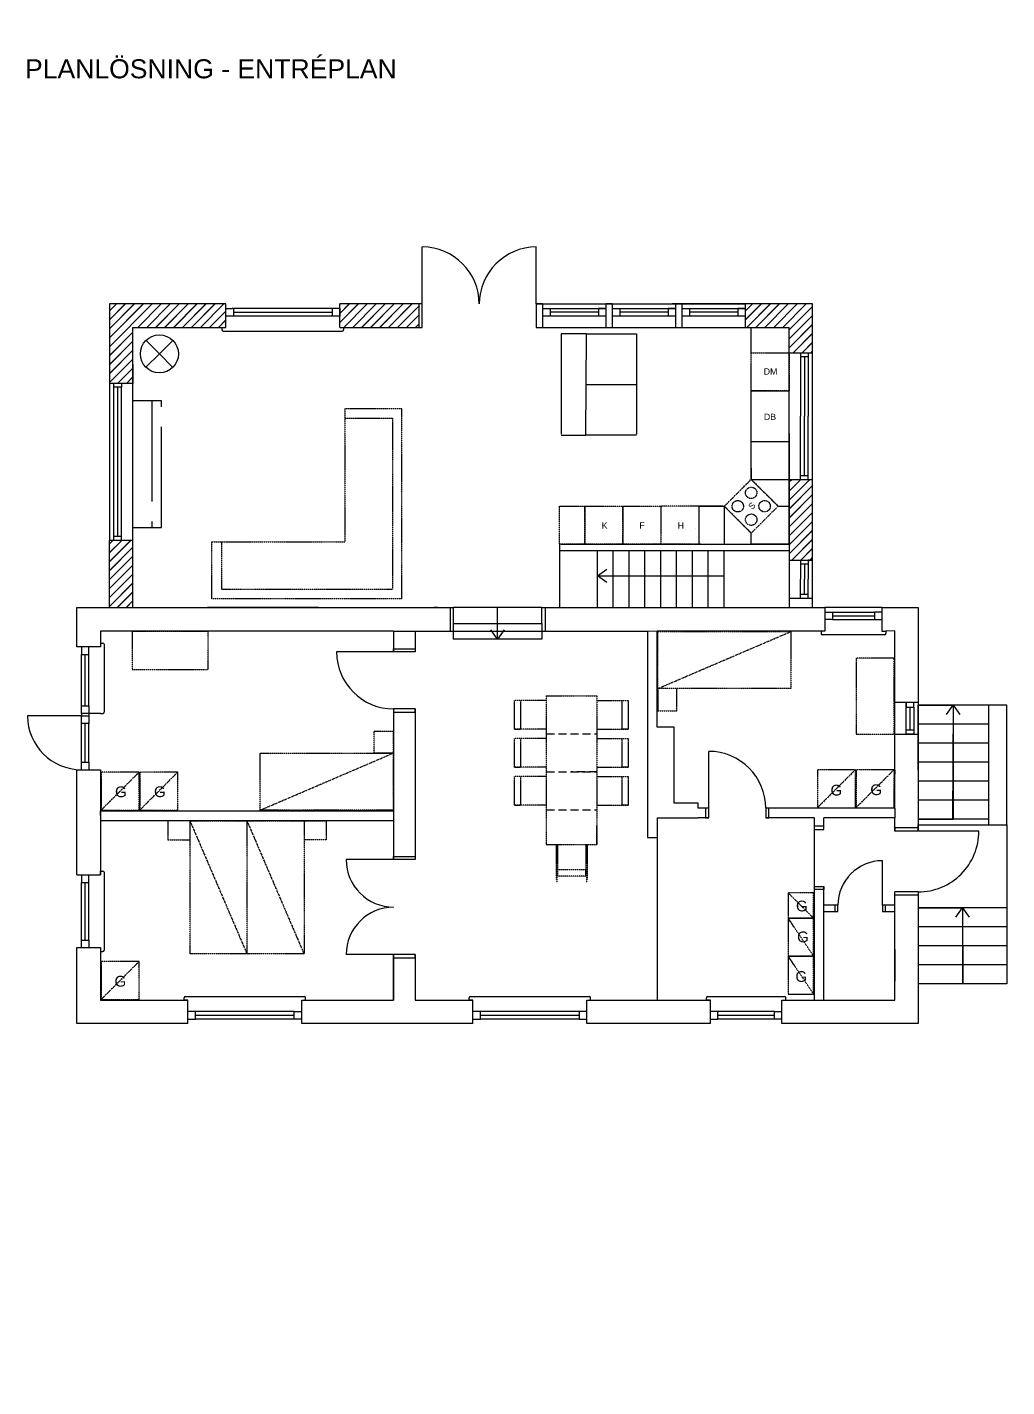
# Model space of a CAD drawing. Header units: millimetres. Extents: x -50011 to 90899, y -58634 to 500399.
# Drawn here: x -224 to 15242, y 264099 to 285569 of the extents above; entities that cross this region are included whole.
import ezdxf

# ---------------------------------------------------------------- set-up
doc = ezdxf.new("R2010")
doc.units = ezdxf.units.MM
doc.linetypes.add('DASHED', pattern=[19.05, 12.7, -6.35])
doc.linetypes.add('PHANTOM2', pattern=[31.75, 15.875, -3.175, 3.175, -3.175, 3.175, -3.175])
doc.layers.get('0').update_dxf_attribs({"color": 1})
for name, color, linetype in [('Angivelser', 7, 'Continuous'), ('Fönser - Revision', 1, 'Continuous'), ('Fönster', 1, 'Continuous'), ('Grundritningar', 1, 'Continuous'), ('Möbler', 4, 'PHANTOM2'), ('Rumsavdelare', 3, 'FENCELINE1')]:
    doc.layers.add(name, color=color, linetype=linetype)
doc.styles.get("Standard").update_dxf_attribs({"font": 'Arial.ttf', "height": 170})
doc.linetypes.add('FENCELINE1', pattern='A,6.35,-2.54,[133,ltypeshp.shx,S=2.54,R=0,X=-2.54,Y=0],-2.54,25.4', length=36.83)
doc.dimstyles.new('ISO-25', dxfattribs={"dimscale": 10, "dimtxt": 2.5, "dimasz": 15, "dimexe": 10, "dimexo": 0.625, "dimgap": 15, "dimtad": 1, "dimlfac": 0.001, "dimtxsty": 'Standard', "dimblk": 'OBLIQUE', "dimblk1": 'OBLIQUE', "dimblk2": 'OBLIQUE', "dimcen": 20, "dimdle": 10, "dimadec": 0, "dimazin": 0, "dimtfac": 1, "dimtmove": 0, "dimatfit": 3, "dimldrblk": 'OPEN90', "dimfxl": 1, "dimarcsym": 0})

# ---------------------------------------------------------------- blocks, each defined once
blk = doc.blocks.new('_Oblique')
at = {"color": 0, "linetype": 'ByBlock', "lineweight": -2}
blk.add_line((-0.5, -0.5), (0.5, 0.5), dxfattribs=at)

msp = doc.modelspace()

# ---------------------------------------------------------------- hatches: boundary and pattern name
at = {"layer": 'Grundritningar', "ltscale": 100}
h = msp.add_hatch(dxfattribs=at)
h.set_pattern_fill('JIS_LC_20', color=256, scale=5)
h.paths.add_polyline_path([(6428.375, 390745.568), (8139.969, 390745.568), (8139.969, 391115.568), (6058.375, 391115.568), (6058.375, 384896.461), (6058.375, 382416.461), (6058.375, 381356.461), (6428.375, 381356.461), (6428.375, 384896.461), (6428.375, 385196.461)])
h.paths.add_polyline_path([(12402.879, 391115.568), (11339.969, 391115.568), (11339.969, 390745.568), (11389.969, 390745.568), (12032.879, 390745.568), (12032.879, 386196.461), (12032.879, 385380.725), (12402.879, 385380.725), (12402.879, 385396.461), (12402.879, 390771.304)])
h.paths.add_polyline_path([(11812.612, 361164.769), (11812.612, 361509.033), (10749.702, 361509.033), (10749.702, 361139.033), (10799.702, 361139.033), (11442.612, 361139.033), (11442.612, 357714.769), (11442.612, 356899.033), (11812.612, 356899.033), (11812.612, 356914.769)])
h.paths.add_polyline_path([(4863.558, 361139.033), (5599.702, 361139.033), (5599.702, 361509.033), (4493.558, 361509.033), (4493.558, 356414.769), (4863.558, 356414.769), (4863.558, 356714.769)])
h.paths.add_polyline_path([(4863.558, 353934.769), (4493.558, 353934.769), (4493.558, 352874.769), (4863.558, 352874.769)])
h.paths.add_polyline_path([(6604.389, 331533.61), (5498.245, 331533.61), (5498.245, 330279.346), (5868.245, 330279.346), (5868.245, 331163.61), (6604.389, 331163.61)])
h.paths.add_polyline_path([(12817.299, 331533.61), (11754.389, 331533.61), (11754.389, 331163.61), (11804.389, 331163.61), (12447.299, 331163.61), (12447.299, 330763.61), (12447.299, 330763.61), (12817.299, 330763.61), (12817.299, 330779.346), (12817.299, 331189.346)])
h.paths.add_polyline_path([(12817.299, 328763.61), (12447.299, 328763.61), (12447.299, 327739.346), (12447.299, 327489.346), (12817.299, 327489.346)])
h.paths.add_polyline_path([(5868.245, 327799.346), (5498.245, 327799.346), (5498.245, 326739.346), (5868.245, 326739.346)])
h.paths.add_polyline_path([(13894.931, 305305.95), (12105.172, 305305.95), (12105.172, 304935.95), (12155.172, 304935.95), (13524.931, 304935.95), (13524.931, 304535.95), (13524.931, 304535.95), (13894.931, 304535.95), (13894.931, 304785.95)])
h.paths.add_polyline_path([(6955.172, 305305.95), (4569.931, 305305.95), (4569.931, 304935.95), (6955.172, 304935.95)])
h.paths.add_polyline_path([(2769.931, 305305.95), (1112.471, 305305.95), (1112.471, 304051.686), (1482.471, 304051.686), (1482.471, 304351.686), (1482.471, 304935.95), (2769.931, 304935.95)])
h.paths.add_polyline_path([(1482.471, 301571.686), (1112.471, 301571.686), (1112.471, 300141.686), (8104.931, 300141.686), (8104.931, 299394.682), (8474.931, 299394.682), (8474.931, 300511.686), (1482.471, 300511.686)])
h.paths.add_polyline_path([(13894.931, 302535.95), (13524.931, 302535.95), (13524.931, 300394.682), (13524.931, 300144.682), (13894.931, 300144.682)])
h.paths.add_polyline_path([(12176.583, 278428.432), (11806.583, 278428.432), (11806.583, 277404.168), (11806.583, 277154.168), (12176.583, 277154.168)])
h.paths.add_polyline_path([(12176.583, 281198.432), (11113.673, 281198.432), (11113.673, 280828.432), (11163.673, 280828.432), (11806.583, 280828.432), (11806.583, 280428.432), (11806.583, 280428.432), (12176.583, 280428.432), (12176.583, 280444.168), (12176.583, 280854.168)])
h.paths.add_polyline_path([(5963.673, 281198.432), (4711.334, 281198.432), (4711.334, 280828.432), (5963.673, 280828.432)])
h.paths.add_polyline_path([(2911.334, 281198.432), (1075.633, 281198.432), (1075.633, 279944.168), (1445.633, 279944.168), (1445.633, 280828.432), (2911.334, 280828.432)])
h.paths.add_polyline_path([(1445.633, 277464.168), (1075.633, 277464.168), (1075.633, 276404.168), (1445.633, 276404.168)])
h.paths.add_polyline_path([(12645.365, 259294.914), (11582.455, 259294.914), (11582.455, 258924.914), (11632.455, 258924.914), (12275.365, 258924.914), (12275.365, 258524.914), (12645.365, 258524.914), (12645.365, 258540.65), (12645.365, 258950.65)])
h.paths.add_polyline_path([(12645.365, 256524.914), (12275.365, 256524.914), (12275.365, 255500.65), (12275.365, 255250.65), (12645.365, 255250.65)])
h.paths.add_polyline_path([(3634.619, 259294.914), (1798.918, 259294.914), (1798.918, 258040.65), (2168.918, 258040.65), (2168.918, 258924.914), (3634.619, 258924.914)])
h.paths.add_polyline_path([(6432.455, 259294.914), (5434.619, 259294.914), (5434.619, 258924.914), (6432.455, 258924.914)])
h.paths.add_polyline_path([(2168.918, 255560.65), (1798.918, 255560.65), (1798.918, 254500.65), (2168.918, 254500.65)])
h.paths.add_polyline_path([(12718.912, 237531.632), (11656.001, 237531.632), (11656.001, 237161.632), (11706.001, 237161.632), (12348.912, 237161.632), (12348.912, 236761.632), (12718.912, 236761.632), (12718.912, 236777.368), (12718.912, 237187.368)])
h.paths.add_polyline_path([(3708.166, 237531.632), (1872.465, 237531.632), (1872.465, 236277.368), (2242.465, 236277.368), (2242.465, 237161.632), (3708.166, 237161.632)])
h.paths.add_polyline_path([(6506.001, 237531.632), (5508.166, 237531.632), (5508.166, 237161.632), (6506.001, 237161.632)])
h.paths.add_polyline_path([(2242.465, 233797.368), (1872.465, 233797.368), (1872.465, 232737.368), (2242.465, 232737.368)])
h.paths.add_polyline_path([(12718.912, 234761.632), (12348.912, 234761.632), (12348.912, 233737.368), (12348.912, 233487.368), (12718.912, 233487.368)])
h.paths.add_polyline_path([(12718.912, 232887.368), (12348.912, 232887.368), (12348.912, 232737.368), (12718.912, 232737.368)])
h.paths.add_polyline_path([(12204.872, 211409.63), (11141.961, 211409.63), (11141.961, 211039.63), (11191.961, 211039.63), (11834.872, 211039.63), (11834.872, 210639.63), (12204.872, 210639.63), (12204.872, 210655.366), (12204.872, 211065.366)])
h.paths.add_polyline_path([(12204.872, 208639.63), (11834.872, 208639.63), (11834.872, 207615.366), (11834.872, 207365.366), (12204.872, 207365.366)])
h.paths.add_polyline_path([(12204.872, 206765.366), (11834.872, 206765.366), (11834.872, 206615.366), (12204.872, 206615.366)])
h.paths.add_polyline_path([(2116.806, 211039.63), (3194.126, 211039.63), (3194.126, 211409.63), (1746.806, 211409.63), (1746.806, 210155.366), (2116.806, 210155.366)])
h.paths.add_polyline_path([(2116.806, 207675.366), (1746.806, 207675.366), (1746.806, 206615.366), (2116.806, 206615.366)])
h.paths.add_polyline_path([(5991.961, 211409.63), (4994.126, 211409.63), (4994.126, 211039.63), (5991.961, 211039.63)])
h.paths.add_polyline_path([(6163.577, 179246.954), (5165.741, 179246.954), (5165.741, 178876.954), (6163.577, 178876.954)])
h.paths.add_polyline_path([(3365.741, 179246.954), (1918.421, 179246.954), (1918.421, 177992.69), (2288.421, 177992.69), (2288.421, 178876.954), (3365.741, 178876.954)])
h.paths.add_polyline_path([(2288.421, 175512.69), (1918.421, 175512.69), (1918.421, 174452.69), (2288.421, 174452.69)])
h.paths.add_polyline_path([(12376.487, 179246.954), (11313.577, 179246.954), (11313.577, 178876.954), (11363.577, 178876.954), (12006.487, 178876.954), (12006.487, 178476.954), (12376.487, 178476.954), (12376.487, 178492.69), (12376.487, 178902.69)])
h.paths.add_polyline_path([(12376.487, 176476.954), (12006.487, 176476.954), (12006.487, 175452.69), (12006.487, 175202.69), (12376.487, 175202.69)])
h.paths.add_polyline_path([(12376.487, 174602.69), (12006.487, 174602.69), (12006.487, 174452.69), (12376.487, 174452.69)])
h.paths.add_polyline_path([(7536.154, 150197.712), (6079.149, 150197.712), (6079.149, 149827.712), (7536.154, 149827.712)])
h.paths.add_polyline_path([(4279.149, 150197.712), (2389.064, 150197.712), (2389.064, 148943.448), (2759.064, 148943.448), (2759.064, 149827.712), (4279.149, 149827.712)])
h.paths.add_polyline_path([(2759.064, 146463.448), (2389.064, 146463.448), (2389.064, 145403.448), (2759.064, 145403.448)])
h.paths.add_polyline_path([(13749.064, 147427.712), (13379.064, 147427.712), (13379.064, 146403.448), (13379.064, 146153.448), (13749.064, 146153.448)])
h.paths.add_polyline_path([(13749.064, 150197.712), (12686.154, 150197.712), (12686.154, 149827.712), (12736.154, 149827.712), (13379.064, 149827.712), (13379.064, 149427.712), (13749.064, 149427.712), (13749.064, 149443.448), (13749.064, 149853.448)])
h.paths.add_polyline_path([(13749.064, 145553.448), (13379.064, 145553.448), (13379.064, 145403.448), (13749.064, 145403.448)])
h.paths.add_polyline_path([(3398.249, 116388.187), (618.427, 116388.187), (618.427, 117448.187), (248.427, 117448.187), (248.427, 116018.187), (3398.249, 116018.187)])
h.paths.add_polyline_path([(2383.427, 121182.451), (248.427, 121182.451), (248.427, 119928.187), (618.427, 119928.187), (618.427, 120228.187), (618.427, 120812.451), (2383.427, 120812.451)])
h.paths.add_polyline_path([(6568.668, 121182.451), (4183.427, 121182.451), (4183.427, 120812.451), (6568.668, 120812.451)])
h.paths.add_polyline_path([(13508.427, 121182.451), (11718.668, 121182.451), (11718.668, 120812.451), (11768.668, 120812.451), (13138.427, 120812.451), (13138.427, 120412.451), (13508.427, 120412.451), (13508.427, 120428.187), (13508.427, 120838.187)])
h.paths.add_polyline_path([(13508.427, 118412.451), (13138.427, 118412.451), (13138.427, 117388.187), (13138.427, 117138.187), (13508.427, 117138.187)])
h.paths.add_polyline_path([(13508.427, 116538.187), (13138.427, 116538.187), (13138.427, 116388.187), (13508.427, 116388.187)])
h.paths.add_polyline_path([(768.422, 116451.806), (768.422, 116998.334), (418.125, 116998.334), (418.125, 116451.806)], flags=25)
h.paths.add_polyline_path([(765.467, 120017.7), (765.467, 120564.228), (415.171, 120564.228), (415.171, 120017.7)], flags=25)
h.paths.add_polyline_path([(764.875, 119734.923), (764.875, 120281.451), (414.579, 120281.451), (414.579, 119734.923)], flags=9)

# ---------------------------------------------------------------- linework, layer by layer
at = {"layer": 'Fönser - Revision', "ltscale": 100}
for p, q in [((7813.673, 281198.432), (7913.673, 281198.432)), ((8913.673, 281198.432), (9013.673, 281198.432)), ((10013.673, 281198.432), (10113.673, 281198.432)), ((11113.673, 280828.432), (11163.673, 280828.432))]:
    msp.add_line(p, q, dxfattribs=at)
at = {"layer": 'Fönster', "ltscale": 100}
for p, q in [((7913.673, 281198.432), (7913.673, 280828.432)), ((7913.673, 281198.432), (8913.673, 281198.432)), ((7913.673, 281128.432), (8913.673, 281128.432)), ((8913.673, 281128.432), (8793.673, 281128.432)), ((8793.673, 281128.432), (8793.673, 281008.432)), ((8913.673, 281128.432), (8913.673, 281008.432)), ((9013.673, 281198.432), (9013.673, 280828.432)), ((9013.673, 281198.432), (10013.673, 281198.432)), ((9013.673, 281128.432), (10013.673, 281128.432)), ((10013.673, 281128.432), (9893.673, 281128.432)), ((9893.673, 281128.432), (9893.673, 281008.432)), ((10013.673, 281128.432), (10013.673, 281008.432)), ((10113.673, 281198.432), (10113.673, 280828.432)), ((10113.673, 281198.432), (11113.673, 281198.432)), ((10113.673, 281128.432), (11113.673, 281128.432)), ((11113.673, 281128.432), (10993.673, 281128.432)), ((10993.673, 281128.432), (10993.673, 281008.432)), ((11113.673, 281198.432), (11113.673, 280828.432)), ((11113.673, 281128.432), (11113.673, 281008.432)), ((7913.673, 280828.432), (8913.673, 280828.432)), ((9013.673, 280828.432), (10013.673, 280828.432)), ((10113.673, 280828.432), (11113.673, 280828.432))]:
    msp.add_line(p, q, dxfattribs=at)
at = {"layer": 'Fönster'}
for p, q in [((7913.673, 281128.432), (8033.673, 281128.432)), ((8033.673, 281128.432), (8033.673, 281008.432)), ((8793.673, 281068.432), (8033.673, 281068.432)), ((8913.673, 281198.432), (8913.673, 280828.432)), ((9013.673, 281128.432), (9133.673, 281128.432)), ((9133.673, 281128.432), (9133.673, 281008.432)), ((9893.673, 281068.432), (9133.673, 281068.432)), ((10013.673, 281198.432), (10013.673, 280828.432)), ((10113.673, 281128.432), (10233.673, 281128.432)), ((10233.673, 281128.432), (10233.673, 281008.432)), ((10993.673, 281068.432), (10233.673, 281068.432)), ((8033.673, 281008.432), (7913.673, 281008.432)), ((8913.673, 281008.432), (8033.673, 281008.432)), ((9133.673, 281008.432), (9013.673, 281008.432)), ((10013.673, 281008.432), (9133.673, 281008.432)), ((10233.673, 281008.432), (10113.673, 281008.432)), ((11113.673, 281008.432), (10233.673, 281008.432))]:
    msp.add_line(p, q, dxfattribs=at)
at = {"layer": 'Grundritningar'}
for p, q in [((6013.673, 281198.432), (6013.673, 282098.432)), ((7813.673, 281198.432), (7813.673, 282098.432)), ((2911.334, 281198.432), (1075.633, 281198.432)), ((2911.334, 280828.432), (2911.334, 281198.432)), ((2911.334, 281128.432), (3011.334, 281128.432)), ((4611.334, 281128.432), (3011.334, 281128.432)), ((3031.334, 281128.432), (3031.334, 281008.432)), ((3031.334, 281068.432), (4591.334, 281068.432)), ((4591.334, 281128.432), (4591.334, 281008.432)), ((4711.334, 281128.432), (4611.334, 281128.432)), ((6013.673, 281198.432), (4711.334, 281198.432)), ((4711.334, 280828.432), (4711.334, 281198.432)), ((4711.334, 281128.432), (4711.334, 281008.432)), ((5963.673, 280828.432), (5963.673, 281198.432)), ((6013.673, 280828.432), (6013.673, 281198.432)), ((7913.673, 281198.432), (7813.673, 281198.432)), ((7813.673, 281198.432), (7813.673, 280828.432)), ((9013.673, 281198.432), (8913.673, 281198.432)), ((12176.583, 281198.432), (9956.679, 281198.432)), ((10113.673, 281198.432), (10013.673, 281198.432)), ((12176.583, 280678.432), (12176.583, 281198.432)), ((4711.334, 281008.432), (2911.334, 281008.432)), ((12176.583, 276404.168), (12176.583, 280854.168)), ((1445.633, 280068.432), (1445.633, 280828.432)), ((1445.633, 280828.432), (2911.334, 280828.432)), ((1652.669, 280624.073), (1863.524, 280410.673)), ((1863.524, 280410.673), (2076.925, 280621.528)), ((2851.334, 280828.432), (2851.334, 280788.432)), ((2871.334, 280768.432), (4751.334, 280768.432)), ((4711.334, 280828.432), (6013.673, 280828.432)), ((4771.334, 280828.432), (4771.334, 280788.432)), ((7813.673, 280828.432), (7913.673, 280828.432)), ((8913.673, 280828.432), (9013.673, 280828.432)), ((10013.673, 280828.432), (10113.673, 280828.432)), ((10683.527, 280828.432), (11806.583, 280828.432)), ((1863.524, 280410.673), (1650.124, 280199.817)), ((1863.524, 280410.673), (2074.38, 280197.272)), ((11986.583, 280428.432), (11986.583, 279428.432)), ((11986.583, 280428.432), (11986.583, 280368.432)), ((12106.583, 280428.432), (12106.583, 280368.432)), ((12106.583, 280428.432), (12106.583, 279428.432)), ((11986.583, 280368.432), (12106.583, 280368.432)), ((12046.583, 280368.432), (12046.583, 279428.432)), ((1145.633, 279884.168), (1145.633, 279944.168)), ((1145.633, 277524.168), (1145.633, 279884.168)), ((1265.633, 279884.168), (1145.633, 279884.168)), ((1205.633, 277524.168), (1205.633, 279884.168)), ((1265.633, 279944.168), (1265.633, 279884.168)), ((1265.633, 277524.168), (1265.633, 279884.168)), ((1445.633, 277464.168), (1445.633, 279944.168)), ((11986.583, 278428.432), (11986.583, 279428.432)), ((12046.583, 278488.432), (12046.583, 279428.432)), ((12106.583, 278428.432), (12106.583, 279428.432)), ((11806.583, 279154.168), (11806.583, 276404.168)), ((11986.583, 278428.432), (11986.583, 278488.432)), ((11986.583, 278488.432), (12106.583, 278488.432)), ((12106.583, 278428.432), (12106.583, 278488.432)), ((10322.932, 277651.965), (10322.932, 277651.965)), ((1075.633, 276404.168), (1075.633, 277464.168)), ((1145.633, 277464.168), (1145.633, 277524.168)), ((1265.633, 277524.168), (1145.633, 277524.168)), ((1265.633, 277464.168), (1265.633, 277524.168)), ((8778.192, 276404.168), (8778.192, 277304.168)), ((9028.192, 276404.168), (9028.192, 277304.168)), ((9278.192, 276404.168), (9278.192, 277304.168)), ((9528.192, 276404.168), (9528.192, 277304.168)), ((9778.192, 276404.168), (9778.192, 277304.168)), ((10028.192, 276404.168), (10028.192, 277304.168)), ((10278.192, 276404.168), (10278.192, 277304.168)), ((10528.192, 276404.168), (10528.192, 277304.168)), ((10778.192, 276404.168), (10778.192, 277304.168)), ((11986.583, 277154.168), (11986.583, 276854.168)), ((11986.583, 277154.168), (11986.583, 277094.168)), ((11986.583, 277094.168), (12106.583, 277094.168)), ((12046.583, 277094.168), (12046.583, 276854.168)), ((12106.583, 277154.168), (12106.583, 277094.168)), ((12106.583, 277154.168), (12106.583, 276854.168)), ((11986.583, 276554.168), (11986.583, 276854.168)), ((12046.583, 276614.168), (12046.583, 276854.168)), ((12106.583, 276554.168), (12106.583, 276854.168)), ((11986.583, 276554.168), (11986.583, 276614.168)), ((11986.583, 276614.168), (12106.583, 276614.168)), ((12106.583, 276554.168), (12106.583, 276614.168)), ((6252.08, 276404.168), (6202.08, 276404.168)), ((6452.08, 276404.168), (6452.08, 276034.168)), ((7952.08, 276404.168), (7952.08, 276034.168)), ((12371.003, 276404.168), (12371.003, 276034.168)), ((12371.003, 276334.168), (12491.003, 276334.168)), ((12491.003, 276334.168), (12491.003, 276214.168)), ((12491.003, 276334.168), (13151.003, 276334.168)), ((13271.003, 276334.168), (13151.003, 276334.168)), ((13151.003, 276334.168), (13151.003, 276214.168)), ((13271.003, 276404.168), (13271.003, 276034.168)), ((13271.003, 276404.168), (13271.003, 276334.168)), ((12491.003, 276214.168), (12371.003, 276214.168)), ((12491.003, 276274.168), (13151.003, 276274.168)), ((12491.003, 276214.168), (13151.003, 276214.168)), ((13151.003, 276214.168), (13271.003, 276214.168)), ((5562.08, 276034.168), (932.08, 276034.168)), ((932.08, 276034.168), (932.08, 275784.168)), ((932.08, 276034.168), (932.08, 275784.168)), ((5562.08, 276034.168), (5562.08, 275704.168)), ((5562.08, 276034.168), (5902.08, 276034.168)), ((5562.08, 276034.168), (5562.08, 275704.168)), ((5902.08, 276034.168), (5902.08, 275704.168)), ((5902.08, 276034.168), (6852.08, 276034.168)), ((6202.08, 276034.168), (6252.08, 276034.168)), ((7902.08, 276034.168), (9572.08, 276034.168)), ((8652.08, 276034.168), (8702.08, 276034.168)), ((9572.08, 276034.168), (9722.08, 276035.004)), ((9572.08, 276034.168), (9572.08, 272774.168)), ((9722.08, 274514.168), (9722.08, 276035.004)), ((9722.08, 276035.004), (12371.003, 276035.004)), ((12311.003, 276034.168), (12311.003, 275994.168)), ((13311.003, 275974.168), (12331.003, 275974.168)), ((13271.003, 276034.168), (13331.003, 276034.168)), ((13331.003, 276034.168), (13331.003, 275994.168)), ((13472.08, 275434.168), (13472.08, 276035.004)), ((932.08, 275784.168), (562.08, 275784.168)), ((632.08, 275784.168), (632.08, 275664.168)), ((752.08, 275664.168), (752.08, 275784.168)), ((932.08, 275844.168), (972.08, 275844.168)), ((992.08, 275824.168), (992.08, 274754.168)), ((5562.08, 275704.168), (4662.08, 275704.168)), ((5562.08, 275704.168), (5562.08, 275754.168)), ((5562.08, 275754.168), (5902.08, 275754.168)), ((5902.08, 275704.168), (5562.08, 275704.168)), ((5902.08, 275754.168), (5902.08, 275704.168)), ((632.08, 275664.168), (752.08, 275664.168)), ((632.08, 274854.168), (632.08, 275664.168)), ((692.08, 274854.168), (692.08, 275664.168)), ((752.08, 274854.168), (752.08, 275664.168)), ((13472.08, 273234.168), (13472.08, 275434.168)), ((13472.08, 273234.168), (13472.08, 275434.168)), ((13472.08, 275203.331), (13472.08, 275263.331)), ((632.08, 274734.168), (632.08, 274854.168)), ((632.08, 274854.168), (752.08, 274854.168)), ((752.08, 274854.168), (752.08, 274734.168)), ((13842.08, 274904.168), (13472.08, 274904.168)), ((13652.08, 274404.168), (13652.08, 274904.168)), ((13652.08, 274904.168), (13652.08, 274834.168)), ((13652.08, 274834.168), (13772.08, 274834.168)), ((13712.08, 274834.168), (13712.08, 274474.168)), ((13772.08, 274834.168), (13772.08, 274904.168)), ((13772.08, 274834.168), (13772.08, 274474.168)), ((14952.08, 274864.168), (13842.08, 274864.168)), ((13842.08, 273834.168), (13842.08, 274864.168)), ((13842.08, 274864.168), (14397.08, 274864.168)), ((15242.08, 274864.168), (14952.08, 274864.168)), ((14952.08, 274864.168), (14952.08, 272975.722)), ((14952.08, 274864.168), (14952.08, 274564.168)), ((15242.08, 272975.722), (15242.08, 274864.168)), ((932.08, 274734.168), (632.08, 274734.168)), ((632.08, 274734.168), (632.08, 274694.168)), ((632.08, 274694.168), (752.08, 274694.168)), ((632.08, 274574.168), (632.08, 274694.168)), ((752.08, 274734.168), (752.08, 274694.168)), ((752.08, 274694.168), (752.08, 274574.168)), ((932.08, 274734.168), (972.08, 274734.168)), ((5562.08, 274804.168), (5562.08, 272424.168)), ((5562.08, 274804.168), (5562.08, 274754.168)), ((5902.08, 274804.168), (5562.08, 274804.168)), ((5562.08, 274754.168), (5902.08, 274754.168)), ((5902.08, 274804.168), (5902.08, 272424.168)), ((5902.08, 274754.168), (5902.08, 274804.168)), ((752.08, 274574.168), (632.08, 274574.168)), ((632.08, 273964.168), (632.08, 274574.168)), ((692.08, 273964.168), (692.08, 274574.168)), ((752.08, 273964.168), (752.08, 274574.168)), ((9992.08, 274514.168), (9722.08, 274514.168)), ((9992.08, 273314.168), (9992.08, 274514.168)), ((13472.08, 274404.168), (13842.08, 274404.168)), ((13652.08, 274404.168), (13652.08, 274474.168)), ((13652.08, 274474.168), (13772.08, 274474.168)), ((13772.08, 274404.168), (13652.08, 274404.168)), ((13772.08, 274474.168), (13772.08, 274404.168)), ((14952.08, 274564.168), (13842.08, 274564.168)), ((14952.08, 274564.168), (14952.08, 274264.168)), ((14952.08, 274264.168), (13842.08, 274264.168)), ((14952.08, 274264.168), (14952.08, 273964.168)), ((632.08, 273844.168), (632.08, 273964.168)), ((632.08, 273964.168), (752.08, 273964.168)), ((752.08, 273964.168), (752.08, 273844.168)), ((10536.806, 273234.168), (10536.806, 274134.168)), ((14952.08, 273964.168), (13842.08, 273964.168)), ((14952.08, 273964.168), (14952.08, 273664.168)), ((562.08, 273844.168), (932.08, 273844.168)), ((932.08, 273844.168), (932.08, 272184.168)), ((13472.08, 273834.168), (13472.08, 273774.168)), ((14952.08, 273664.168), (13842.08, 273664.168)), ((14952.08, 273664.168), (14952.08, 273364.168)), ((14952.08, 273364.168), (13842.08, 273364.168)), ((14952.08, 273364.168), (14952.08, 273064.168)), ((932.08, 273119.168), (932.08, 273194.168)), ((932.08, 273194.168), (5562.08, 273194.168)), ((932.08, 273194.168), (932.08, 273124.168)), ((932.08, 273154.168), (932.08, 273119.168)), ((932.08, 273119.168), (932.08, 273044.168)), ((10372.08, 273314.168), (9992.08, 273314.168)), ((10372.08, 273234.168), (10372.08, 273314.168)), ((10536.806, 273234.168), (10372.08, 273234.168)), ((10536.806, 273234.168), (10486.806, 273234.168)), ((10486.806, 273234.168), (10486.806, 273084.168)), ((10536.806, 273084.168), (10536.806, 273234.168)), ((13472.08, 273234.168), (11436.806, 273234.168)), ((11436.806, 273234.168), (11436.806, 273084.168)), ((11486.806, 273234.168), (11436.806, 273234.168)), ((11486.806, 273084.168), (11486.806, 273234.168)), ((13472.08, 273234.168), (13472.08, 273084.168)), ((932.08, 273044.168), (5562.08, 273044.168)), ((9722.08, 273084.168), (9722.08, 272774.168)), ((9722.08, 273084.168), (10372.08, 273084.168)), ((10536.806, 273084.168), (10372.08, 273084.168)), ((10486.806, 273084.168), (10536.806, 273084.168)), ((12202.08, 273084.168), (11436.806, 273084.168)), ((11436.806, 273084.168), (11486.806, 273084.168)), ((12202.08, 273084.168), (12202.08, 272901.193)), ((12352.08, 272951.193), (12202.08, 272951.193)), ((12202.08, 272951.193), (12202.08, 272901.193)), ((12202.08, 272901.193), (12352.08, 272901.193)), ((12352.08, 272901.193), (12352.08, 273084.168)), ((13472.08, 273084.168), (12352.08, 273084.168)), ((12352.08, 272901.193), (12352.08, 272951.193)), ((13472.08, 272875.722), (13472.08, 273084.168)), ((13842.08, 272925.722), (13472.08, 272925.722)), ((13472.08, 272925.722), (13472.08, 272875.722)), ((14952.08, 273064.168), (13842.08, 273064.168)), ((13842.08, 273064.168), (14397.08, 273064.168)), ((13842.08, 272875.722), (13842.08, 272975.722)), ((13842.08, 272975.722), (15242.08, 272975.722)), ((13842.08, 272875.722), (13842.08, 272925.722)), ((15242.08, 272975.722), (15242.08, 271664.168)), ((9572.08, 272774.168), (9722.08, 272774.168)), ((13842.08, 272875.722), (13472.08, 272875.722)), ((14801.363, 272875.722), (13842.08, 272875.722)), ((5562.08, 272424.168), (5562.08, 272474.168)), ((5562.08, 272474.168), (5902.08, 272474.168)), ((5902.08, 272474.168), (5902.08, 272424.168)), ((932.08, 272184.168), (932.08, 272244.168)), ((932.08, 272244.168), (972.08, 272244.168)), ((5562.08, 272424.168), (4812.08, 272424.168)), ((5902.08, 272424.168), (5562.08, 272424.168)), ((13278.367, 271704.168), (13278.367, 272406.168)), ((562.08, 272184.168), (932.08, 272184.168)), ((562.08, 272184.168), (632.08, 272184.168)), ((632.08, 272184.168), (632.08, 272064.168)), ((632.08, 272064.168), (752.08, 272064.168)), ((632.08, 271154.168), (632.08, 272064.168)), ((692.08, 271154.168), (692.08, 272064.168)), ((752.08, 272064.168), (752.08, 272184.168)), ((752.08, 271154.168), (752.08, 272064.168)), ((992.08, 272224.168), (992.08, 270994.168)), ((12202.08, 272001.193), (12202.08, 270204.168)), ((12202.08, 272001.193), (12352.08, 272001.193)), ((12352.08, 271951.193), (12202.08, 271951.193)), ((12352.08, 270204.168), (12352.08, 272001.193)), ((12352.08, 272001.193), (12352.08, 271951.193)), ((13472.08, 270204.168), (13472.08, 271914.168)), ((13842.08, 271914.168), (13472.08, 271914.168)), ((13472.08, 271864.168), (13472.08, 271914.168)), ((13842.08, 271864.168), (13472.08, 271864.168)), ((13842.08, 271914.168), (13842.08, 271864.168)), ((12576.367, 271704.168), (12352.08, 271704.168)), ((12352.08, 271604.168), (12576.367, 271604.168)), ((12576.367, 271704.168), (12526.367, 271704.168)), ((12526.367, 271704.168), (12526.367, 271604.168)), ((12526.367, 271604.168), (12576.367, 271604.168)), ((12576.367, 271604.168), (12576.367, 271704.168)), ((13472.08, 271704.168), (13278.367, 271704.168)), ((13278.367, 271704.168), (13278.367, 271604.168)), ((13278.367, 271604.168), (13472.08, 271604.168)), ((13278.367, 271604.168), (13328.367, 271604.168)), ((13328.367, 271604.168), (13328.367, 271704.168)), ((15242.08, 271664.168), (13842.08, 271664.168)), ((13842.08, 271664.168), (14542.08, 271664.168)), ((15242.08, 271664.168), (15242.08, 271364.168)), ((15242.08, 271364.168), (13842.08, 271364.168)), ((15242.08, 271364.168), (15242.08, 271064.168)), ((562.08, 271034.168), (932.08, 271034.168)), ((562.08, 271034.168), (632.08, 271034.168)), ((632.08, 271034.168), (632.08, 271154.168)), ((632.08, 271154.168), (752.08, 271154.168)), ((752.08, 271154.168), (752.08, 271034.168)), ((932.08, 271034.168), (932.08, 270204.168)), ((932.08, 271034.168), (932.08, 270974.168)), ((932.08, 270974.168), (972.08, 270974.168)), ((13472.08, 271006.168), (13472.08, 270506.168)), ((15242.08, 271064.168), (13842.08, 271064.168)), ((15242.08, 271064.168), (15242.08, 270764.168)), ((5562.08, 270924.168), (4812.08, 270924.168)), ((5562.08, 270924.168), (5562.08, 270204.168)), ((5562.08, 270204.168), (5562.08, 270924.168)), ((5562.08, 270924.168), (5562.08, 270874.168)), ((5902.08, 270924.168), (5562.08, 270924.168)), ((5562.08, 270874.168), (5902.08, 270874.168)), ((5902.08, 270924.168), (5902.08, 270204.168)), ((5902.08, 270874.168), (5902.08, 270924.168)), ((15242.08, 270764.168), (13842.08, 270764.168)), ((15242.08, 270764.168), (15242.08, 270464.168)), ((15242.08, 270464.168), (13842.08, 270464.168)), ((932.08, 270204.168), (2312.08, 270204.168)), ((2252.08, 270204.168), (2252.08, 270244.168)), ((2312.08, 270204.168), (2252.08, 270204.168)), ((2272.08, 270264.168), (4152.08, 270264.168)), ((2312.08, 269834.168), (2312.08, 270204.168)), ((4112.08, 270204.168), (5562.08, 270204.168)), ((4112.08, 269834.168), (4112.08, 270204.168)), ((4112.08, 270204.168), (4172.08, 270204.168)), ((4172.08, 270204.168), (4172.08, 270244.168)), ((5902.08, 270204.168), (6812.08, 270204.168)), ((6752.08, 270204.168), (6752.08, 270244.168)), ((6812.08, 270204.168), (6752.08, 270204.168)), ((6772.08, 270264.168), (8652.08, 270264.168)), ((6812.08, 269834.168), (6812.08, 270204.168)), ((8612.08, 270204.168), (10562.08, 270204.168)), ((8612.08, 269834.168), (8612.08, 270204.168)), ((8612.08, 270204.168), (8672.08, 270204.168)), ((8672.08, 270204.168), (8672.08, 270244.168)), ((10502.08, 270204.168), (10502.08, 270244.168)), ((10562.08, 270204.168), (10502.08, 270204.168)), ((10522.08, 270264.168), (11732.08, 270264.168)), ((10562.08, 269834.168), (10562.08, 270204.168)), ((11692.08, 270204.168), (12202.08, 270204.168)), ((11692.08, 269834.168), (11692.08, 270204.168)), ((11692.08, 270204.168), (11752.08, 270204.168)), ((11752.08, 270204.168), (11752.08, 270244.168)), ((12202.08, 270204.168), (12352.08, 270204.168)), ((12352.08, 270204.168), (13472.08, 270204.168)), ((2432.08, 270024.168), (2312.08, 270024.168)), ((2312.08, 269834.168), (2312.08, 269904.168)), ((2312.08, 269904.168), (2432.08, 269904.168)), ((2432.08, 269904.168), (2432.08, 270024.168)), ((3992.08, 270024.168), (2432.08, 270024.168)), ((3992.08, 269964.168), (2432.08, 269964.168)), ((3992.08, 269904.168), (2432.08, 269904.168)), ((3992.08, 269904.168), (3992.08, 270024.168)), ((3992.08, 270024.168), (4112.08, 270024.168)), ((4112.08, 269904.168), (3992.08, 269904.168)), ((6932.08, 270024.168), (6812.08, 270024.168)), ((6812.08, 269834.168), (6812.08, 269904.168)), ((6812.08, 269904.168), (6932.08, 269904.168)), ((6932.08, 269904.168), (6932.08, 270024.168)), ((8492.08, 270024.168), (6932.08, 270024.168)), ((8492.08, 269964.168), (6932.08, 269964.168)), ((8492.08, 269904.168), (6932.08, 269904.168)), ((8612.08, 270024.168), (8492.08, 270024.168)), ((8492.08, 270024.168), (8492.08, 269904.168)), ((8492.08, 269904.168), (8612.08, 269904.168)), ((8612.08, 269904.168), (8612.08, 270024.168)), ((10682.08, 270024.168), (10562.08, 270024.168)), ((10562.08, 269834.168), (10562.08, 269904.168)), ((10562.08, 269904.168), (10682.08, 269904.168)), ((10682.08, 269904.168), (10682.08, 270024.168)), ((11572.08, 270024.168), (10682.08, 270024.168)), ((11572.08, 269964.168), (10682.08, 269964.168)), ((11572.08, 269904.168), (10682.08, 269904.168)), ((11572.08, 269904.168), (11572.08, 270024.168)), ((11572.08, 270024.168), (11692.08, 270024.168)), ((11692.08, 269904.168), (11572.08, 269904.168))]:
    msp.add_line(p, q, dxfattribs=at)
at = {"layer": 'Grundritningar', "ltscale": 100}
for p, q in [((1075.633, 281198.432), (1075.633, 279768.432)), ((1445.633, 276404.168), (1445.633, 280828.432)), ((8206.583, 280828.432), (11206.583, 280828.432)), ((11806.583, 277404.168), (11806.583, 280828.432)), ((11806.583, 280428.432), (12176.583, 280428.432)), ((12176.583, 277964.168), (12176.583, 280444.168)), ((1445.633, 280244.168), (1445.633, 279944.168)), ((1445.633, 279944.168), (1075.633, 279944.168)), ((1075.633, 279944.168), (1075.633, 277464.168)), ((11806.583, 278428.432), (12176.583, 278428.432)), ((8582.319, 277904.168), (8582.319, 278004.168)), ((1445.633, 277464.168), (1075.633, 277464.168)), ((8182.319, 277404.168), (8182.319, 277304.168)), ((8206.583, 277404.168), (11806.583, 277404.168)), ((8182.319, 277304.168), (11806.583, 277304.168)), ((11806.583, 277154.168), (12176.583, 277154.168)), ((11806.583, 276554.168), (12176.583, 276554.168)), ((4382.321, 276404.168), (2624.321, 276404.168)), ((6502.08, 276404.168), (6502.08, 276154.168)), ((7902.08, 276404.168), (6502.08, 276404.168)), ((7902.08, 276154.168), (7902.08, 276404.168)), ((13271.003, 276404.168), (12371.003, 276404.168)), ((13271.003, 276404.168), (13842.08, 276404.168)), ((6502.08, 276154.168), (7902.08, 276154.168)), ((6502.08, 276154.168), (6502.08, 275904.168)), ((7902.08, 276154.168), (7902.08, 275904.168)), ((7902.08, 275904.168), (6502.08, 275904.168)), ((13472.08, 276035.004), (13331.003, 276034.168)), ((632.08, 274694.168), (-217.92, 274694.168))]:
    msp.add_line(p, q, dxfattribs=at)
at = {"layer": 'Grundritningar'}
for points in [[(562.08, 275784.168), (562.08, 276404.168), (6502.08, 276404.168)], [(7902.08, 276404.168), (12371.003, 276404.168)], [(13842.08, 276404.168), (13842.08, 272875.722)], [(562.08, 272184.168), (562.08, 273844.168)], [(13842.08, 271914.168), (13842.08, 269834.168), (11692.08, 269834.168)], [(2312.08, 269834.168), (562.08, 269834.168), (562.08, 271034.168)], [(6812.08, 269834.168), (4112.08, 269834.168)], [(10562.08, 269834.168), (8612.08, 269834.168)]]:
    msp.add_lwpolyline(points, dxfattribs=at)
at = {"layer": 'Grundritningar', "ltscale": 20}
msp.add_circle((1863.524, 280410.673), 300, dxfattribs=at)
at = {"layer": 'Grundritningar'}
for centre, radius, start, end in [((6013.673, 281198.432), 900, 0, 90), ((7813.673, 281198.432), 900, 90, 180), ((2871.334, 280788.432), 20, 180, 270), ((4751.334, 280788.432), 20, 270, 0), ((12331.003, 275994.168), 20, 180, 270), ((13311.003, 275994.168), 20, 270, 0), ((972.08, 275824.168), 20, 0, 90), ((5562.08, 275704.168), 900, 180, 270), ((972.08, 274754.168), 20, 270, 0), ((10536.806, 273234.168), 900, 0, 90), ((13842.877, 272872.658), 958.491, 269.95234, 0.1831397), ((972.08, 272224.168), 20, 0, 90), ((5562.08, 272424.168), 750, 180, 270), ((13278.367, 271704.168), 702, 90, 180), ((5562.08, 270924.168), 750, 90, 180), ((972.08, 270994.168), 20, 270, 0), ((2272.08, 270244.168), 20, 90, 180), ((4152.08, 270244.168), 20, 0, 90), ((6772.08, 270244.168), 20, 90, 180), ((8652.08, 270244.168), 20, 0, 90), ((10522.08, 270244.168), 20, 90, 180), ((11732.08, 270244.168), 20, 0, 90)]:
    msp.add_arc(centre, radius, start, end, dxfattribs=at)
at = {"layer": 'Grundritningar', "ltscale": 100}
msp.add_arc((632.08, 274694.168), 850, 180, 270, dxfattribs=at)
at = {"layer": 'Möbler', "ltscale": 100}
for p, q in [((8606.583, 280728.432), (8206.583, 280728.432)), ((8206.583, 280728.432), (8206.583, 279128.432)), ((8595.155, 279128.437), (8606.583, 280728.432)), ((8606.583, 280728.432), (9396.583, 280728.432)), ((9396.583, 280728.432), (9396.583, 279128.432)), ((11206.583, 280428.432), (11206.583, 280828.432)), ((11206.583, 280828.432), (11806.583, 280828.432)), ((8606.583, 279928.432), (9396.583, 279928.432)), ((11206.583, 279028.432), (11206.583, 279828.432)), ((11206.583, 279828.432), (11806.583, 279828.432)), ((1745.633, 279668.485), (1445.633, 279668.485)), ((1895.633, 279668.485), (1745.633, 279668.485)), ((1745.633, 279668.485), (1745.633, 277668.485)), ((1895.633, 277668.485), (1895.633, 279668.485)), ((8206.583, 279128.432), (8595.155, 279128.437)), ((9396.583, 279128.432), (8595.155, 279128.437)), ((11206.583, 278428.432), (11206.583, 279028.432)), ((11206.583, 279028.432), (11806.583, 279028.432)), ((11206.583, 278604.168), (11206.583, 278428.432)), ((11206.583, 278428.432), (11630.847, 278004.168)), ((11206.583, 278428.432), (11806.583, 278428.432)), ((10758.055, 278004.168), (10382.319, 278004.168)), ((10382.319, 278004.168), (10382.319, 277404.168)), ((10382.319, 278004.168), (10782.319, 278004.168)), ((10782.319, 278004.168), (10778.192, 277404.168)), ((11206.583, 277579.903), (10782.319, 278004.168)), ((11630.847, 278004.168), (11806.583, 278004.168)), ((11806.583, 278004.168), (11806.583, 277404.168)), ((1445.633, 277668.485), (1745.633, 277668.485)), ((1745.633, 277668.485), (1895.633, 277668.485)), ((11206.583, 277404.168), (11206.583, 277579.903)), ((11806.583, 277404.168), (11206.583, 277404.168)), ((12176.583, 277154.168), (12106.583, 277154.168))]:
    msp.add_line(p, q, dxfattribs=at)
at = {"layer": 'Möbler'}
for p, q in [((4791.751, 279544.189), (4791.751, 277444.189)), ((5691.751, 279544.189), (4791.751, 279544.189)), ((5691.751, 277444.189), (5691.751, 279544.189)), ((4791.751, 279394.189), (5541.751, 279394.189)), ((5541.751, 279394.189), (5541.751, 276694.189)), ((10382.319, 278004.168), (9782.319, 278004.168)), ((2691.751, 277444.189), (4791.751, 277444.189)), ((2691.751, 276544.189), (2691.751, 277444.189)), ((2841.751, 277444.189), (2841.751, 276694.189)), ((5691.751, 276544.189), (5691.751, 277444.189)), ((10406.583, 277404.168), (9806.583, 277404.168)), ((4791.751, 276544.189), (2691.751, 276544.189)), ((2841.751, 276694.189), (5541.751, 276694.189)), ((5691.751, 276544.189), (4791.751, 276544.189)), ((1432.08, 276024.168), (1432.08, 275424.168)), ((2632.08, 276024.168), (1432.08, 276024.168)), ((2632.08, 275424.168), (2632.08, 276024.168)), ((9732.08, 276025.004), (11832.08, 276025.004)), ((9732.08, 275125.004), (9732.08, 276025.004)), ((9732.08, 275125.004), (11832.08, 276025.004)), ((11832.08, 276025.004), (11832.08, 275125.004)), ((13462.08, 275604.168), (12862.08, 275604.168)), ((12862.08, 275604.168), (12862.08, 274404.168)), ((13462.08, 274404.168), (13462.08, 275604.168)), ((1432.08, 275424.168), (2632.08, 275424.168)), ((11832.08, 275125.004), (9732.08, 275125.004)), ((9732.08, 275125.004), (9732.08, 274775.004)), ((10032.08, 274775.004), (10032.08, 275125.004)), ((7472.08, 274485.776), (7472.08, 274935.776)), ((7972.08, 274935.776), (7472.08, 274935.776)), ((7572.08, 274485.776), (7572.08, 274935.776)), ((7972.08, 275010.776), (8772.08, 275010.776)), ((7972.08, 275010.776), (7972.08, 272660.776)), ((8772.08, 275010.776), (8772.08, 272660.776)), ((8772.08, 274935.776), (9272.08, 274935.776)), ((9172.08, 274485.776), (9172.08, 274935.776)), ((9272.08, 274485.776), (9272.08, 274935.776)), ((9732.08, 274775.004), (10032.08, 274775.004)), ((5252.08, 274104.168), (5252.08, 274454.168)), ((5252.08, 274454.168), (5552.08, 274454.168)), ((5552.08, 274454.168), (5552.08, 274104.168)), ((7972.08, 274485.776), (7472.08, 274485.776)), ((7472.08, 274485.776), (7572.08, 274485.776)), ((8772.08, 274485.776), (9272.08, 274485.776)), ((9272.08, 274485.776), (9172.08, 274485.776)), ((12862.08, 274404.168), (13462.08, 274404.168)), ((7472.08, 273885.776), (7472.08, 274335.776)), ((7972.08, 274335.776), (7472.08, 274335.776)), ((7572.08, 273885.776), (7572.08, 274335.776)), ((8772.08, 274335.776), (9272.08, 274335.776)), ((9172.08, 273885.776), (9172.08, 274335.776)), ((9272.08, 273885.776), (9272.08, 274335.776)), ((3452.08, 274104.168), (5552.08, 274104.168)), ((3452.08, 273204.168), (3452.08, 274104.168)), ((3452.08, 273204.168), (5552.08, 274104.168)), ((5552.08, 274104.168), (5252.08, 274104.168)), ((5552.08, 274104.168), (5552.08, 273204.168)), ((1542.08, 273804.168), (942.08, 273804.168)), ((942.08, 273804.168), (942.08, 273204.168)), ((1542.08, 273804.168), (942.08, 273204.168)), ((1542.08, 273204.168), (1542.08, 273804.168)), ((2152.08, 273804.168), (1552.08, 273804.168)), ((1552.08, 273804.168), (1552.08, 273204.168)), ((1552.08, 273204.168), (2152.08, 273804.168)), ((2152.08, 273204.168), (2152.08, 273804.168)), ((7972.08, 273885.776), (7472.08, 273885.776)), ((7472.08, 273885.776), (7572.08, 273885.776)), ((7972.08, 273810.776), (7972.08, 273735.776)), ((8772.08, 273885.776), (9272.08, 273885.776)), ((9272.08, 273885.776), (9172.08, 273885.776)), ((12852.08, 273844.168), (12252.08, 273844.168)), ((12252.08, 273844.168), (12252.08, 273244.168)), ((12852.08, 273844.168), (12252.08, 273244.168)), ((12852.08, 273244.168), (12852.08, 273844.168)), ((13462.08, 273844.168), (12862.08, 273844.168)), ((12862.08, 273844.168), (12862.08, 273244.168)), ((12862.08, 273244.168), (13462.08, 273844.168)), ((13462.08, 273244.168), (13462.08, 273844.168)), ((7472.08, 273285.776), (7472.08, 273735.776)), ((7972.08, 273735.776), (7472.08, 273735.776)), ((7572.08, 273285.776), (7572.08, 273735.776)), ((8772.08, 273735.776), (9272.08, 273735.776)), ((9172.08, 273285.776), (9172.08, 273735.776)), ((9272.08, 273285.776), (9272.08, 273735.776)), ((942.08, 273204.168), (1542.08, 273204.168)), ((1552.08, 273204.168), (2152.08, 273204.168)), ((5552.08, 273204.168), (3452.08, 273204.168)), ((7972.08, 273285.776), (7472.08, 273285.776)), ((7472.08, 273285.776), (7572.08, 273285.776)), ((8772.08, 273285.776), (9272.08, 273285.776)), ((9272.08, 273285.776), (9172.08, 273285.776)), ((12252.08, 273244.168), (12852.08, 273244.168)), ((12862.08, 273244.168), (13462.08, 273244.168)), ((2347.08, 273034.168), (1997.08, 273034.168)), ((1997.08, 273034.168), (1997.08, 272734.168)), ((2347.08, 270934.168), (2347.08, 273034.168)), ((2347.08, 273034.168), (3247.08, 273034.168)), ((2347.08, 273034.168), (3247.08, 270934.168)), ((3247.08, 270934.168), (3247.08, 273034.168)), ((3247.08, 273034.168), (4147.08, 273034.168)), ((3247.08, 273034.168), (4147.08, 270934.168)), ((4147.08, 273034.168), (4147.08, 270934.168)), ((4147.08, 273034.168), (4497.08, 273034.168)), ((4497.08, 273034.168), (4497.08, 272734.168)), ((8772.08, 272660.776), (8772.08, 272960.776)), ((1997.08, 272734.168), (2347.08, 272734.168)), ((4497.08, 272734.168), (4147.08, 272734.168)), ((7972.08, 272660.776), (8772.08, 272660.776)), ((8127.08, 272660.776), (8127.08, 272110.776)), ((8137.08, 272660.776), (8137.08, 272060.776)), ((8147.08, 272660.776), (8147.08, 272160.776)), ((8597.08, 272660.776), (8597.08, 272160.776)), ((8597.08, 272660.776), (8607.08, 272660.776)), ((8607.08, 272660.776), (8607.08, 272060.776)), ((8607.08, 272660.776), (8617.08, 272660.776)), ((8617.08, 272660.776), (8617.08, 272110.776)), ((8597.08, 272260.776), (8147.08, 272260.776)), ((8597.08, 272160.776), (8597.08, 272260.776)), ((8597.08, 272160.776), (8147.08, 272160.776)), ((12192.08, 271897.888), (11792.08, 271897.888)), ((11792.08, 271897.888), (11792.08, 271497.888)), ((12192.08, 271497.888), (11792.08, 271897.888)), ((12192.08, 271497.888), (12192.08, 271897.888)), ((12192.08, 271497.888), (11792.08, 271497.888)), ((11792.08, 271497.888), (11792.08, 270897.888)), ((12192.08, 270897.888), (11792.08, 271497.888)), ((11792.08, 271497.888), (12192.08, 271497.888)), ((12192.08, 270897.888), (12192.08, 271497.888)), ((1542.08, 270814.168), (942.08, 270814.168)), ((942.08, 270814.168), (942.08, 270214.168)), ((1542.08, 270814.168), (942.08, 270214.168)), ((1542.08, 270214.168), (1542.08, 270814.168)), ((3247.08, 270934.168), (2347.08, 270934.168)), ((4147.08, 270934.168), (3247.08, 270934.168)), ((12192.08, 270897.888), (11792.08, 270897.888)), ((11792.08, 270897.888), (11792.08, 270297.888)), ((12192.08, 270297.888), (11792.08, 270897.888)), ((11792.08, 270897.888), (12192.08, 270897.888)), ((12192.08, 270297.888), (12192.08, 270897.888)), ((942.08, 270214.168), (1542.08, 270214.168)), ((11792.08, 270297.888), (12192.08, 270297.888))]:
    msp.add_line(p, q, dxfattribs=at)
at = {"layer": 'Möbler', "linetype": 'DASHED', "ltscale": 10}
for p, q in [((7972.08, 274410.776), (8772.08, 274410.776)), ((7972.08, 273810.776), (8772.08, 273810.776)), ((8772.08, 273810.776), (8372.08, 273810.776)), ((7972.08, 273210.776), (8772.08, 273210.776))]:
    msp.add_line(p, q, dxfattribs=at)
at = {"layer": 'Möbler'}
for points in [[(11806.583, 279828.432), (11206.583, 279828.432), (11206.583, 280428.432), (11806.583, 280428.432)], [(11630.847, 278004.168), (11206.583, 277579.904), (10782.319, 278004.168), (11206.583, 278428.432)], [(8582.319, 277404.168), (8182.319, 277404.168), (8182.319, 278004.168), (8582.319, 278004.168)], [(9182.319, 277404.168), (8582.319, 277404.168), (8582.319, 278004.168), (9182.319, 278004.168)], [(9782.319, 277404.168), (9182.319, 277404.168), (9182.319, 278004.168), (9782.319, 278004.168)]]:
    msp.add_lwpolyline(points, close=True, dxfattribs=at)
for centre in [(11206.583, 278216.3), (10994.451, 278004.168), (11418.715, 278004.168), (11206.583, 277792.036)]:
    msp.add_circle(centre, 90, dxfattribs=at)
at = {"layer": 'Rumsavdelare', "ltscale": 5}
for p, q in [((8182.319, 277304.168), (8182.319, 276404.168)), ((6502.08, 276034.168), (7902.08, 276034.168)), ((12202.08, 272901.193), (12202.08, 272001.193)), ((9722.08, 272774.168), (9722.08, 270204.168))]:
    msp.add_line(p, q, dxfattribs=at)

# ---------------------------------------------------------------- texts
at = {"layer": 'Angivelser'}
msp.add_text('PLANLÖSNING - ENTRÉPLAN', height=300, dxfattribs=at).set_placement((-257.92, 284762.414))
msp.add_text('PLANLÖSNING - ENTRÉPLAN', height=300, dxfattribs=at).set_placement((-257.92, 284762.414))
at = {"layer": 'Möbler', "attachment_point": 1}
for s, width, gutter_width, heights, insert, char_height in [('DM', 30.21587, 125, [0], (11403.853, 280182.368), 100), ('DB', 30.21587, 125, [0], (11405.969, 279466.351), 100), ('K', 30.21587, 125, [0], (8845.946, 277749.324), 100), ('F', 30.21587, 125, [0], (9439.942, 277752.395), 100), ('H', 30.21587, 125, [0], (10045.041, 277751.604), 100), ('G', 269.32488, 850, [0], (1163.13, 273580.153), 170), ('G', 269.32488, 850, [0], (1777.864, 273581.298), 170), ('G', 269.32488, 850, [0], (12459.258, 273606.45), 170), ('G', 269.32488, 850, [173.943], (13087.23, 273612.818), 170), ('G', 269.32488, 850, [173.943], (11913.632, 271776.336), 170), ('G', 269.32488, 850, [173.943], (11931.141, 271289.296), 170), ('G', 269.32488, 850, [0], (1155.542, 270589.017), 170), ('G', 269.32488, 850, [173.943], (11904.859, 270662.951), 170)]:
    msp.add_mtext_dynamic_manual_height_columns(s, width=width, gutter_width=gutter_width, heights=heights, dxfattribs=dict(at, insert=insert, char_height=char_height))
at = {"layer": 'Möbler', "insert": (11148.919, 278013.57), "char_height": 100, "attachment_point": 1, "rotation": 45}
msp.add_mtext_dynamic_manual_height_columns('S', width=30.21587, gutter_width=125, heights=[0], dxfattribs=at)

# ---------------------------------------------------------------- leaders
at = {"layer": 'Grundritningar'}
for points, override in [([(8778.192, 276904.168), (10778.192, 276904.168)], {"dimldrblk": 'Open90'}), ([(7202.08, 275904.168), (7202.08, 276404.168)], {"dimldrblk": 'Open90'}), ([(14397.08, 274864.168), (14385.918, 273064.168)], {"dimldrblk": 'Open90'}), ([(14397.08, 274864.168), (14397.08, 273064.168)], {"dimscale": 10, "dimldrblk": 'Open90'}), ([(14542.08, 271664.168), (14542.08, 270464.168)], {"dimscale": 10, "dimldrblk": 'Open90'}), ([(14542.08, 271664.168), (14545.575, 270464.168)], {"dimldrblk": 'Open90'})]:
    msp.add_leader(points, dimstyle='ISO-25', override=override, dxfattribs=at)

doc.saveas('drawing.dxf')
